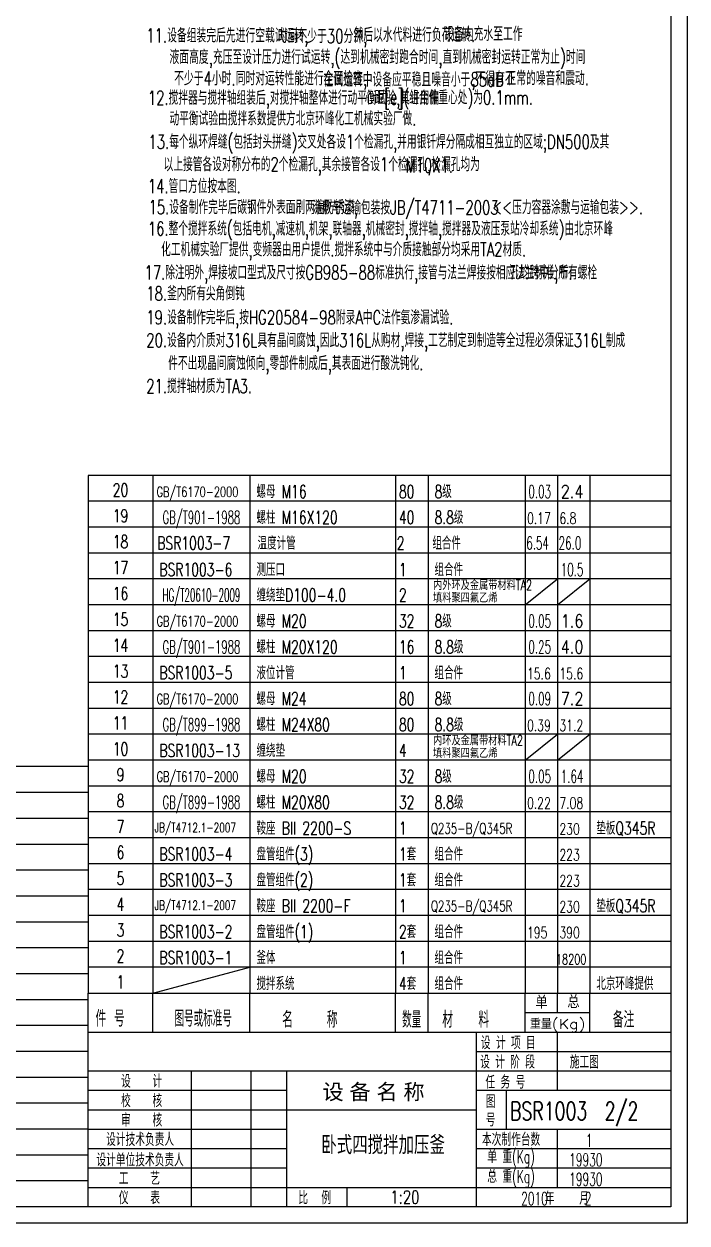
# Model space of a CAD drawing. Extents: x -54047 to 31317, y -2 to 11950.
# Drawn here: x -41344 to -37247, y 70 to 7480 of the extents above; entities that cross this region are included whole.
import ezdxf
from ezdxf.enums import TextEntityAlignment as Align

# ---------------------------------------------------------------- set-up
doc = ezdxf.new("R2010")
doc.units = 0
doc.header["$LTSCALE"] = 20
doc.layers.get('0').update_dxf_attribs({"linetype": 'CONTINUOUS'})
doc.styles.add('HZ', font='ROMANS.shx', dxfattribs={"width": 0.7, "height": 60, "bigfont": 'HLFSD.shx'})
doc.styles.add('KX', font='txt.shx', dxfattribs={"bigfont": 'HLKTS'})
doc.styles.add('ROMANS', font='ROMANS', dxfattribs={"width": 0.7, "height": 60})

# ---------------------------------------------------------------- blocks, each defined once
blk = doc.blocks.new('MLF')
blk.add_line((180, 8), (0, 8))
at = {"color": 4}
for p, q in [((0, 8), (0, 0)), ((20, 8), (20, 0)), ((50, 8), (50, 0)), ((95, 8), (95, 0)), ((105, 8), (105, 0)), ((135, 8), (135, 0)), ((145, 8), (145, 0)), ((155, 8), (155, 0))]:
    blk.add_line(p, q, dxfattribs=at)
blk = doc.blocks.new('MLR')
at = {"color": 4}
for p, q in [((0, 0), (0, 12)), ((0, 12), (180, 12)), ((20, 0), (20, 12)), ((50, 0), (50, 12)), ((95, 0), (95, 12)), ((105, 0), (105, 12)), ((135, 0), (135, 12)), ((145, 6), (145, 12)), ((155, 0), (155, 12))]:
    blk.add_line(p, q, dxfattribs=at)
blk.add_line((135, 6), (155, 6))
at = {"style": 'HZ'}
for s, p in [('单', (138.18, 7.18)), ('总', (148.03, 7.33))]:
    blk.add_text(s, height=4, dxfattribs=at).set_placement(p)
for s, width, p in [('件 号', 0.7, (2.27, 1.69)), ('图号或标准号', 0.492204, (26.68, 1.69)), ('名    称', 0.7, (59.95, 1.35)), ('数量', 0.471468, (97, 1.35)), ('材   料', 0.7, (109.4, 1.35)), ('备注', 0.7, (162.07, 1.35))]:
    blk.add_text(s, height=5, dxfattribs=dict(at, width=width)).set_placement(p)
at = {"style": 'HZ', "width": 1.077302}
blk.add_text('重量(Kg)', height=3, dxfattribs=at).set_placement((136.46, 1.01), (153.64, 1.01), align=Align.FIT)
blk = doc.blocks.new('A$C677F7734')
at = {"color": 4, "linetype": 'Continuous', "xscale": 10, "yscale": 10, "zscale": 10}
blk.add_blockref('MLR', (0, 0), dxfattribs=at)

msp = doc.modelspace()

# ---------------------------------------------------------------- linework, layer by layer
at = {"color": 7, "linetype": 'Continuous'}
for p, q in [((-37247.5, 11950.2), (-37247.5, 70.2)), ((-38247.5, 3890.2), (-38047.5, 4050.2)), ((-38047.5, 3890.2), (-37847.5, 4050.2)), ((-38247.5, 2930.2), (-38047.5, 3090.2)), ((-38047.5, 2930.2), (-37847.5, 3090.2)), ((-40547.5, 1490.2), (-39947.5, 1650.2)), ((-38547.5, 1130.2), (-37347.5, 1130.2)), ((-40947.5, 890.2), (-39719.5, 890.2)), ((-38547.5, 890.2), (-37347.5, 890.2)), ((-40947.5, 770.2), (-38547.5, 770.2)), ((-40947.5, 650.2), (-39719.5, 650.2)), ((-38547.5, 650.2), (-37347.5, 650.2)), ((-40947.5, 530.2), (-39719.5, 530.2)), ((-38547.5, 530.2), (-37347.5, 530.2)), ((-40947.5, 410.2), (-39719.5, 410.2)), ((-38547.5, 410.2), (-37347.5, 410.2)), ((-40947.5, 290.2), (-37347.5, 290.2)), ((-37247.5, 70.2), (-54047.5, 70.2))]:
    msp.add_line(p, q, dxfattribs=at)
at = {"color": 4, "linetype": 'Continuous'}
for p, q in [((-37347.5, 11850.2), (-37347.5, 170.2)), ((-40947.5, 1250.2), (-37347.5, 1250.2)), ((-40947.5, 170.2), (-40947.5, 1250.2)), ((-40947.5, 170.2), (-40947.5, 1250.2)), ((-38547.5, 170.2), (-38547.5, 1250.2)), ((-38047.5, 1010.2), (-38047.5, 1250.2)), ((-40947.5, 1010.2), (-37347.5, 1010.2)), ((-40309.7, 170.2), (-40309.7, 1010.2)), ((-39940.2, 170.2), (-39940.2, 1010.2)), ((-39719.5, 170.2), (-39719.5, 1010.2)), ((-38047.5, 890.2), (-38047.5, 1010.2)), ((-38362.5, 650.2), (-38362.5, 890.2)), ((-38047.5, 410.2), (-38047.5, 650.2)), ((-38047.5, 290.2), (-38047.5, 410.2)), ((-39347.5, 170.2), (-39347.5, 290.2)), ((-37347.5, 170.2), (-53547.5, 170.2))]:
    msp.add_line(p, q, dxfattribs=at)

# ---------------------------------------------------------------- block references
at = {"color": 4, "linetype": 'Continuous', "xscale": 19.99995, "zscale": 19.99995}
for p, yscale in [((-40947.5, 4530.2), 19.99995), ((-40947.5, 4370.2), 19.99995), ((-40947.5, 4210.2), 19.99995), ((-40947.5, 4050.2), 19.99995), ((-40947.5, 3890.2), 19.99995), ((-40947.5, 3730.2), 19.99995), ((-40947.5, 3570.2), 19.99995), ((-40947.5, 3410.2), 19.99995), ((-40947.5, 3250.2), 19.99995), ((-40947.5, 3090.2), 19.99995), ((-40947.5, 2930.2), 19.99995), ((-44547.5, 2730.2), 19.99995000000001), ((-40947.5, 2770.2), 19.99995), ((-40947.5, 2610.2), 19.99995), ((-44547.5, 2570.2), 19.99995000000001), ((-40947.5, 2450.2), 19.99995), ((-44547.5, 2410.2), 19.99995000000001), ((-40947.5, 2290.2), 19.99995), ((-44547.5, 2250.2), 19.99995000000001), ((-44547.5, 2090.2), 19.99995), ((-40947.5, 2130.2), 19.99995), ((-44547.5, 1930.2), 19.99995), ((-40947.5, 1970.2), 19.99995), ((-44547.5, 1770.2), 19.99995), ((-40947.5, 1810.2), 19.99995), ((-40947.5, 1650.2), 19.99995), ((-44547.5, 1610.2), 19.99995), ((-40947.5, 1490.2), 19.99995), ((-44547.5, 1450.2), 19.99995), ((-44547.5, 1290.2), 19.99995), ((-44547.5, 1130.2), 19.99995), ((-44547.5, 970.2), 19.99995), ((-44547.5, 810.2), 19.99995), ((-44547.5, 650.2), 19.99995), ((-44547.5, 490.2), 19.99995), ((-44547.5, 330.2), 19.99995), ((-44547.5, 170.2), 19.99995)]:
    msp.add_blockref('MLF', p, dxfattribs=dict(at, yscale=yscale))
at = {"color": 7, "linetype": 'Continuous', "xscale": 2, "yscale": 2, "zscale": 2}
msp.add_blockref('A$C677F7734', (-40947.5, 1250.2), dxfattribs=at)

# ---------------------------------------------------------------- texts
at = {"color": 7, "linetype": 'Continuous'}
for s, height, style, width, p in [('11.设备组装完后先进行空载试运转,', 86.4, 'HZ', 0.7, (-40588.9, 7365.4)), ('时间不少于30分钟;', 86.4, 'HZ', 0.7, (-39775.5, 7361.1)), ('然后以水代料进行负荷运转.', 86.4, 'HZ', 0.7, (-39307.7, 7369.1)), ('设备内充水至工作', 86.4, 'HZ', 0.7, (-38747, 7375.1)), ('   液面高度,充压至设计压力进行试运转,(达到机械密封跑合时间,直到机械密封运转正常为止)时间', 86.4, 'HZ', 0.7, (-40579.9, 7232.2)), ('不少于4小时.同时对运转性能进行全面检查,', 86.4, 'HZ', 0.7, (-40416.1, 7099.9)), ('在试运转中设备应平稳且噪音小于85dB', 86.4, 'HZ', 0.7, (-39493.2, 7092.8)), (',不得有不', 86.4, 'HZ', 0.7, (-38580.4, 7099.3)), ('正常的噪音和震动.', 86.4, 'HZ', 0.7, (-38363.3, 7100.8)), ('12.搅拌器与搅拌轴组装后,对搅拌轴整体进行动平衡试验,其许用偏', 85.68, 'HZ', 0.7, (-40578.8, 6980.5)), ('   心距[e](组合件重心处)为0.1mm.', 85.68, 'HZ', 0.7, (-39372.2, 6982.3)), ('   动平衡试验由搅拌系数提供方北京环峰化工机械实验厂做.', 85.68, 'HZ', 0.7, (-40578.8, 6852.3)), ('13.每个纵环焊缝(包括封头拼缝)交叉处各设1个检漏孔,并用银钎焊分隔成相互独立的区域;DN500及其', 85.68, 'HZ', 0.7, (-40575, 6708.8)), ('以上接管各设对称分布的2个检漏孔,其余接管各设1个检漏孔,检漏孔均为', 85.68, 'HZ', 0.7, (-40480.9, 6569.7)), ('M10X1.', 85.68, 'HZ', 0.7, (-38986.3, 6562.4)), ('14.管口方位按本图.', 85.68, 'HZ', 0.7, (-40578.8, 6434.3)), ('15.设备制作完毕后碳钢件外表面刷两遍防锈漆,', 85.68, 'HZ', 0.7, (-40574.4, 6304.4)), ('涂敷与运输包装按JB/T4711-2003', 85.68, 'HZ', 0.7, (-39561.9, 6302.3)), ('<<压力容器涂敷与运输包装>>.', 85.68, 'HZ', 0.7, (-38450.8, 6304.2)), ('16.整个搅拌系统(包括电机,减速机,机架,联轴器,机械密封,搅拌轴,搅拌器及液压泵站冷却系统)由北京环峰', 85.68, 'HZ', 0.7, (-40578.8, 6172.1)), ('  化工机械实验厂提供,变频器由用户提供.搅拌系统中与介质接触部分均采用TA2材质.', 85.68, 'HZ', 0.7, (-40578.8, 6043.8)), (' 17.除注明外,焊接坡口型式及尺寸按GB985-88标准执行,接管与法兰焊接按相应法兰标准,所有螺栓', 85.68, 'HZ', 0.7, (-40640.7, 5900.6)), ('   孔均跨中分布.', 85.68, 'HZ', 0.7, (-38474.1, 5900.9)), ('18.釜内所有尖角倒钝', 85.68, 'HZ', 0.7, (-40588.1, 5771)), ('19.设备制作完毕后,按HG20584-98附录A中C法作氨渗漏试验.', 85.68, 'HZ', 0.7, (-40588.1, 5623.6)), ('20.设备内介质对316L具有晶间腐蚀,因此316L从购材,焊接,工艺制定到制造等全过程必须保证316L制成', 85.68, 'HZ', 0.7, (-40588.1, 5482.2)), ('件不出现晶间腐蚀倾向,零部件制成后,其表面进行酸洗钝化.', 85.68, 'HZ', 0.7, (-40452.8, 5340.6)), ('21.搅拌轴材质为TA3.', 85.68, 'HZ', 0.7, (-40588.1, 5199)), ('GB/T6170-2000', 63.36, 'HZ', 0.7, (-40524.7, 4556.7)), ('螺母 M16', 80, 'HZ', 0.7, (-39907.5, 4550.2)), ('80', 80, 'HZ', 0.7, (-39027.5, 4550.2)), ('8级', 80, 'HZ', 0.7, (-38807.5, 4550.2)), ('螺柱 M16X120', 80, 'HZ', 0.7, (-39907.5, 4390.2)), ('40', 80, 'HZ', 0.7, (-39027.5, 4390.2)), ('8.8级', 80, 'HZ', 0.7, (-38807.5, 4390.2)), ('0.17', 70, 'ROMANS', 0.7, (-38236, 4390)), ('6.8', 70, 'ROMANS', 0.7, (-38036, 4390)), ('BSR1003-7', 80, 'HZ', 0.7, (-40520.6, 4231.9)), ('温度计管', 80, 'HZ', 0.7, (-39900.4, 4231.9)), ('2', 80, 'HZ', 0.7, (-39040.6, 4231.9)), ('组合件', 80, 'HZ', 0.7, (-38820.6, 4231.9)), ('测压口', 80, 'HZ', 0.7, (-39907.5, 4068.1)), ('组合件', 80, 'HZ', 0.7, (-38807.5, 4068.1)), ('BSR1003-6', 80, 'HZ', 0.7, (-40507.5, 4068.1)), ('1', 80, 'HZ', 0.7, (-39027.5, 4068.1)), ('内外环及金属带材料TA2', 62.4, 'HZ', 0.7, (-38816.3, 3981.6)), ('缠绕垫D100-4.0', 80, 'HZ', 0.7, (-39907.5, 3910.2)), ('2', 80, 'HZ', 0.7, (-39027.5, 3910.2)), ('填料聚四氟乙烯', 62.4, 'HZ', 0.7, (-38816.3, 3903.6)), ('GB/T6170-2000', 63.36, 'HZ', 0.7, (-40524.7, 3756.7)), ('螺母 M20', 80, 'HZ', 0.7, (-39907.5, 3750.2)), ('32', 80, 'HZ', 0.7, (-39027.5, 3750.2)), ('8级', 80, 'HZ', 0.7, (-38807.5, 3750.2)), ('螺柱 M20X120', 80, 'HZ', 0.7, (-39907.5, 3590.2)), ('16', 80, 'HZ', 0.7, (-39027.5, 3590.2)), ('8.8级', 80, 'HZ', 0.7, (-38807.5, 3590.2)), ('BSR1003-5', 80, 'HZ', 0.7, (-40507.5, 3430.2)), ('液位计管', 80, 'HZ', 0.7, (-39907.5, 3430.2)), ('1', 80, 'HZ', 0.7, (-39027.5, 3430.2)), ('组合件', 80, 'HZ', 0.7, (-38807.5, 3430.2)), ('15.6', 70, 'ROMANS', 0.7, (-38236, 3430)), ('15.6', 70, 'ROMANS', 0.7, (-38036, 3430)), ('GB/T6170-2000', 63.36, 'HZ', 0.7, (-40524.7, 3276.8)), ('螺母 M24', 80, 'HZ', 0.7, (-39907.5, 3270.2)), ('80', 80, 'HZ', 0.7, (-39027.5, 3270.2)), ('8级', 80, 'HZ', 0.7, (-38807.5, 3270.2)), ('螺柱 M24X80', 80, 'HZ', 0.7, (-39907.5, 3110.2)), ('80', 80, 'HZ', 0.7, (-39027.5, 3110.2)), ('8.8级', 80, 'HZ', 0.7, (-38807.5, 3110.2)), ('0.39', 70, 'ROMANS', 0.7, (-38236, 3110)), ('31.2', 70, 'ROMANS', 0.7, (-38036, 3110)), ('缠绕垫', 80, 'HZ', 0.7, (-39907.5, 2950.2)), ('内环及金属带材料TA2', 62.4, 'HZ', 0.7, (-38816.3, 3021.6)), ('BSR1003-13', 80, 'HZ', 0.7, (-40507.5, 2950.2)), ('4', 80, 'HZ', 0.7, (-39027.5, 2950.2)), ('填料聚四氟乙烯', 62.4, 'HZ', 0.7, (-38816.3, 2943.6)), ('GB/T6170-2000', 63.36, 'HZ', 0.7, (-40524.7, 2796.8)), ('螺母 M20', 80, 'HZ', 0.7, (-39907.5, 2790.2)), ('32', 80, 'HZ', 0.7, (-39027.5, 2790.2)), ('8级', 80, 'HZ', 0.7, (-38807.5, 2790.2)), ('螺柱 M20X80', 80, 'HZ', 0.7, (-39907.5, 2630.2)), ('32', 80, 'HZ', 0.7, (-39027.5, 2630.2)), ('8.8级', 80, 'HZ', 0.7, (-38807.5, 2630.2)), ('0.22', 70, 'ROMANS', 0.7, (-38236, 2630)), ('7.08', 70, 'ROMANS', 0.7, (-38036, 2630)), ('JB/T4712.1-2007', 57.6, 'HZ', 0.7, (-40536.6, 2485.1)), ('鞍座 BII 2200-S', 80, 'HZ', 0.7, (-39907.5, 2470.2)), ('1', 80, 'HZ', 0.7, (-39027.5, 2470.2)), ('Q235-B/Q345R', 66, 'HZ', 0.7, (-38829.4, 2475.6)), ('230', 70, 'ROMANS', 0.7, (-38036, 2470)), ('垫板Q345R', 80, 'HZ', 0.7, (-37807.5, 2470.2)), ('BSR1003-4', 80, 'HZ', 0.7, (-40507.5, 2310.2)), ('盘管组件(3)', 80, 'HZ', 0.7, (-39907.5, 2310.2)), ('1套', 80, 'HZ', 0.7, (-39027.5, 2310.2)), ('组合件', 80, 'HZ', 0.7, (-38807.5, 2310.2)), ('223', 70, 'ROMANS', 0.7, (-38036, 2310)), ('BSR1003-3', 80, 'HZ', 0.7, (-40507.5, 2150.2)), ('盘管组件(2)', 80, 'HZ', 0.7, (-39907.5, 2150.2)), ('1套', 80, 'HZ', 0.7, (-39027.5, 2150.2)), ('组合件', 80, 'HZ', 0.7, (-38807.5, 2150.2)), ('223', 70, 'ROMANS', 0.7, (-38036, 2150)), ('鞍座 BII 2200-F', 80, 'HZ', 0.7, (-39907.5, 1990.2)), ('垫板Q345R', 80, 'HZ', 0.7, (-37807.5, 1990.2)), ('JB/T4712.1-2007', 57.6, 'HZ', 0.7, (-40536.6, 2005.1)), ('1', 80, 'HZ', 0.7, (-39027.5, 1990.2)), ('Q235-B/Q345R', 66, 'HZ', 0.7, (-38829.4, 1995.6)), ('230', 70, 'ROMANS', 0.7, (-38036, 1990)), ('BSR1003-2', 80, 'HZ', 0.7, (-40507.5, 1830.2)), ('盘管组件(1)', 80, 'HZ', 0.7, (-39907.5, 1830.2)), ('2套', 80, 'HZ', 0.7, (-39027.5, 1830.2)), ('组合件', 80, 'HZ', 0.7, (-38807.5, 1830.2)), ('195', 70, 'ROMANS', 0.7, (-38236, 1830)), ('390', 70, 'ROMANS', 0.7, (-38036, 1830)), ('BSR1003-1', 80, 'HZ', 0.7, (-40507.5, 1670.2)), ('釜体', 80, 'HZ', 0.7, (-39907.5, 1670.2)), ('1', 80, 'HZ', 0.7, (-39027.5, 1670.2)), ('组合件', 80, 'HZ', 0.7, (-38807.5, 1670.2)), ('18200', 63, 'ROMANS', 0.7, (-38057.6, 1668)), ('搅拌系统', 80, 'HZ', 0.7, (-39907.5, 1510.2)), ('4套', 80, 'HZ', 0.7, (-39027.5, 1510.2)), ('组合件', 80, 'HZ', 0.7, (-38807.5, 1510.2)), ('北京环峰提供', 80, 'HZ', 0.7, (-37807.5, 1510.2)), ('施工图', 80, 'HZ', 0.6, (-37971.8, 1025)), ('BSR1003  2/2', 112, 'HZ', 0.7, (-38340.9, 706.2)), ('1', 80, 'HZ', 0.6, (-37872.5, 540.7)), ('19930', 80, 'HZ', 0.6, (-37975.3, 420.7)), ('19930', 80, 'HZ', 0.6, (-37975.3, 300.7)), ('1:20', 80, 'HZ', 0.75, (-39080.4, 189.9)), ('2010', 80, 'HZ', 0.6, (-38271.5, 180.7)), ('2', 80, 'HZ', 0.6, (-37878.6, 180.7))]:
    msp.add_text(s, height=height, dxfattribs=dict(at, style=style, width=width)).set_placement(p)
at = {"color": 4, "linetype": 'Continuous', "style": 'HZ', "width": 0.7}
for s, p in [('20', (-40747.5, 4560.2)), ('19', (-40747.5, 4400.2)), ('18', (-40747.5, 4240.2)), ('17', (-40747.5, 4080.2)), ('16', (-40747.5, 3920.2)), ('15', (-40747.5, 3760.2)), ('14', (-40747.5, 3600.2)), ('13', (-40747.5, 3440.2)), ('12', (-40747.5, 3280.2)), ('11', (-40747.5, 3120.2)), ('10', (-40747.5, 2960.2)), ('9', (-40747.5, 2800.2)), ('8', (-40747.5, 2640.2)), ('7', (-40747.5, 2480.2)), ('6', (-40747.5, 2320.2)), ('5', (-40747.5, 2160.2)), ('4', (-40747.5, 2000.2)), ('3', (-40747.5, 1840.2)), ('2', (-40747.5, 1680.2)), ('1', (-40747.5, 1520.2))]:
    msp.add_text(s, height=80, dxfattribs=at).set_placement(p, align=Align.CENTER)
at = {"color": 7, "linetype": 'Continuous', "style": 'HZ'}
for s, width, p, p2 in [('0.03', 0.548507, (-38227.5, 4550.2), (-38087.5, 4550.2)), ('2.4', 0.765625, (-38027.5, 4550.2), (-37887.5, 4550.2)), ('GB/T901-1988', 0.518519, (-40487.5, 4390.2), (-40007.5, 4390.2)), ('6.54', 0.540441, (-38240.6, 4231.9), (-38100.6, 4231.9)), ('26.0', 0.548507, (-38040.6, 4231.9), (-37900.6, 4231.9)), ('10.5', 0.548507, (-38027.5, 4068.1), (-37887.5, 4068.1)), ('HG/T20610-2009', 0.44523, (-40487.5, 3910.2), (-40007.5, 3910.2)), ('0.05', 0.548507, (-38227.5, 3750.2), (-38087.5, 3750.2)), ('1.6', 0.781915, (-38027.5, 3750.2), (-37887.5, 3750.2)), ('GB/T901-1988', 0.518519, (-40487.5, 3590.2), (-40007.5, 3590.2)), ('0.25', 0.548507, (-38227.5, 3590.2), (-38087.5, 3590.2)), ('4.0', 0.781915, (-38027.5, 3590.2), (-37887.5, 3590.2)), ('0.09', 0.556818, (-38227.5, 3270.2), (-38087.5, 3270.2)), ('7.2', 0.781915, (-38027.5, 3270.2), (-37887.5, 3270.2)), ('GB/T899-1988', 0.518519, (-40487.5, 3110.2), (-40007.5, 3110.2)), ('0.05', 0.548507, (-38227.5, 2790.2), (-38087.5, 2790.2)), ('1.64', 0.540441, (-38027.5, 2790.2), (-37887.5, 2790.2)), ('GB/T899-1988', 0.518519, (-40487.5, 2630.2), (-40007.5, 2630.2))]:
    msp.add_text(s, height=80, dxfattribs=dict(at, width=width)).set_placement(p, p2, align=Align.FIT)
at = {"color": 3, "linetype": 'Continuous', "style": 'HZ', "width": 0.6}
for s, p in [('设 计 项 目', (-38521.3, 1143.8)), ('设 计 阶 段', (-38525.5, 1025)), (' 任 务 号', (-38525.5, 900.7)), ('本次制作台数', (-38514.2, 546.4)), (' 单 重(Kg)', (-38514.2, 440)), (' 总 重(Kg)', (-38514.2, 317.6))]:
    msp.add_text(s, height=80, dxfattribs=at).set_placement(p)
at = {"color": 3, "linetype": 'Continuous', "style": 'HZ', "width": 0.75}
for s, p in [('设   计', (-40616.9, 950.2)), ('校   核', (-40616.9, 830.2)), ('图', (-38461.1, 823.5)), ('审   核', (-40616.9, 710.2)), ('号', (-38461.1, 709.8)), ('设计技术负责人', (-40626.3, 590.2)), ('设计单位技术负责人', (-40626.3, 464.3)), ('工   艺', (-40630.7, 350.2)), ('仪   表', (-40630.7, 230.2)), ('比  例', (-39547.5, 230.2))]:
    msp.add_text(s, height=80, dxfattribs=at).set_placement(p, align=Align.MIDDLE)
at = {"color": 3, "linetype": 'Continuous', "attachment_point": 1}
for s, insert, char_height, width, style in [('\\f华文行楷|b0|i0|c134|p2;设 备 名 称', (-39499.7, 929), 96, 1861.078, 'KX'), ('   年    月     ', (-38240.5, 263.1), 80, 966.882, 'HZ')]:
    msp.add_mtext(s, dxfattribs=dict(at, insert=insert, char_height=char_height, width=width, style=style))
at = {"color": 7, "linetype": 'Continuous', "insert": (-39507, 606.2), "char_height": 100, "width": 1172.028, "attachment_point": 1, "style": 'HZ'}
msp.add_mtext('{\\fFangSong_GB2312|b0|i0|c134|p49;卧式四搅拌加压釜}', dxfattribs=at)

doc.saveas('drawing.dxf')
